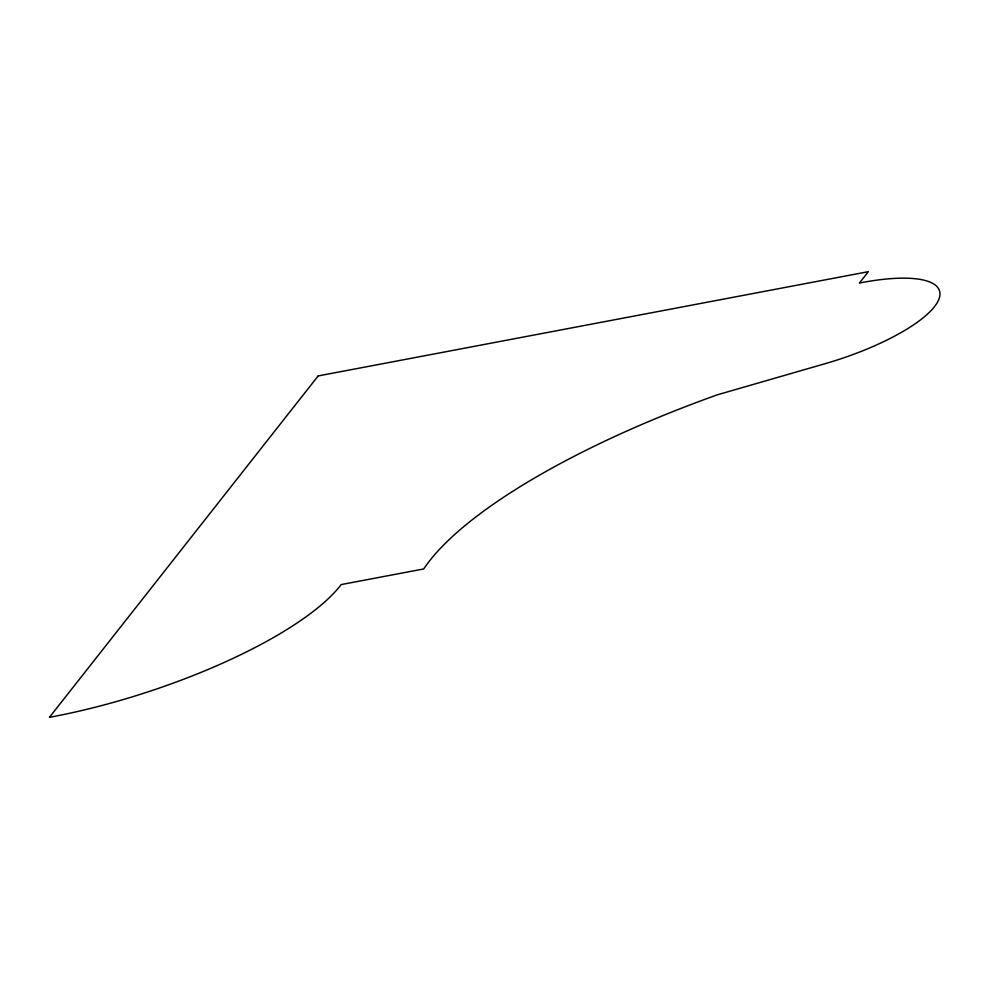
<?xml version="1.0" encoding="UTF-8"?>
<svg xmlns="http://www.w3.org/2000/svg" width="989" height="989" viewBox="0 0 989 989"><rect width="100%" height="100%" fill="white"/><g stroke="black" fill="none" stroke-linecap="round" stroke-linejoin="round"><path stroke-width="1.48" d="M318.174 375.931L49.45 717.322A239.128 69.514 -17.9 0 0 341.18 584.586L423.712 568.947A399.383 116.096 -17.9 0 1 717.47 394.772L825.036 363.717A118.581 34.467 -17.9 0 0 938.623 299.89A118.581 34.467 -17.9 0 0 859.404 283.052L868.367 271.678L318.174 375.931"/></g></svg>
